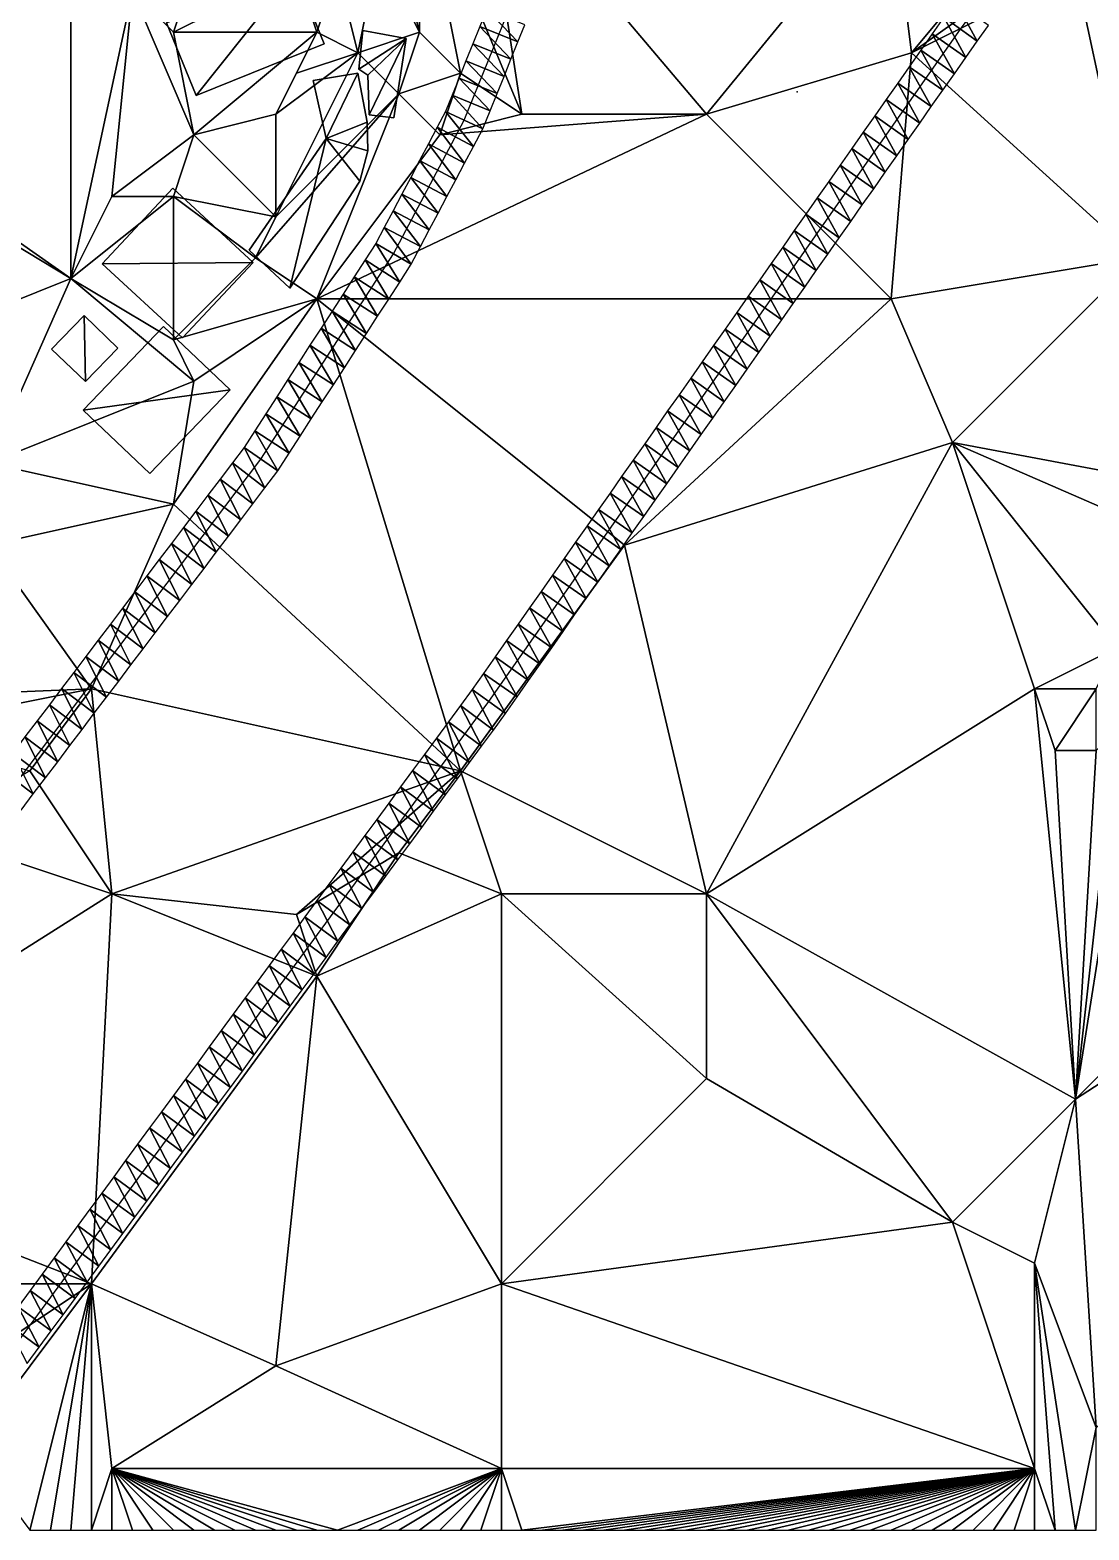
# Model space of a CAD drawing. Header units: metres. Extents: x -1103 to 901, y -902 to 905.
# Drawn here: x -916 to -812.7, y -900 to -753.8 of the extents above; entities that cross this region are included whole.
import ezdxf

# ---------------------------------------------------------------- set-up
doc = ezdxf.new("R2010")
doc.units = ezdxf.units.M
for name, color, linetype in [('OSM_BUILDING_FOOTPRINTS', 7, 'CONTINUOUS'), ('OSM_BUILDING_ROOFS', 1, 'CONTINUOUS'), ('OSM_BUILDING_WALLS', 8, 'CONTINUOUS'), ('OSM_ROAD_AXES', 2, 'CONTINUOUS'), ('OSM_ROAD_SURFACE', 9, 'CONTINUOUS'), ('OSM_TERRAIN', 3, 'CONTINUOUS'), ('OSM_TREES', 3, 'CONTINUOUS')]:
    doc.layers.add(name, color=color, linetype=linetype)

msp = doc.modelspace()

# ---------------------------------------------------------------- linework, layer by layer
at = {"layer": 'OSM_BUILDING_FOOTPRINTS'}
for points in [[(-902.66, -753.1, 3.16), (-890.17, -748.07, 3.16), (-887.28, -755.12, 3.16), (-899.77, -760.16, 3.16), (-902.66, -753.1, 3.16)], [(-883.51, -753.84, 4.72), (-879.29, -754.61, 4.72), (-880.5, -762.34, 4.72), (-882.9, -762.06, 4.72), (-883.02, -758.19, 4.72), (-883.92, -757.6, 4.72), (-883.51, -753.84, 4.72)], [(-887.09, -764.37, 4.3), (-894.6, -775.23, 4.3), (-890.63, -778.95, 4.3), (-883.82, -768.53, 4.3), (-883.05, -765.55, 4.3), (-883.11, -762.76, 4.3), (-884, -757.99, 4.3), (-888.36, -758.71, 4.3), (-887.09, -764.37, 4.3)], [(-902.06, -769.21, 4.16), (-894.23, -776.44, 4.16), (-901.13, -783.8, 4.16), (-908.95, -776.57, 4.16), (-902.06, -769.21, 4.16)], [(-913.88, -784.88, 4.42), (-910.7, -781.62, 4.42), (-907.41, -784.79, 4.42), (-910.57, -788.05, 4.42), (-913.88, -784.88, 4.42)], [(-902.97, -782.7, 4.3), (-896.47, -788.85, 4.3), (-904.3, -797, 4.3), (-910.79, -790.84, 4.3), (-902.97, -782.7, 4.3)]]:
    msp.add_polyline3d(points, close=True, dxfattribs=at)
at = {"layer": 'OSM_BUILDING_ROOFS'}
for points in [[(-1076.2, -780.4, 11.29), (-901.16, -715.47, 11.29), (-908.64, -700.12, 11.29)], [(-1076.2, -780.4, 11.29), (-908.64, -700.12, 11.29), (-909.61, -700.58, 11.29)], [(-909.61, -700.58, 11.29), (-910.35, -699.07, 11.29), (-1059.37, -770.65, 11.29)], [(-909.61, -700.58, 11.29), (-1058.71, -772, 11.29), (-1076.2, -780.4, 11.29)], [(-909.61, -700.58, 11.29), (-1059.37, -770.65, 11.29), (-1058.71, -772, 11.29)], [(-1076.2, -780.4, 11.29), (-1073.86, -798.41, 11.29), (-901.16, -715.47, 11.29)], [(-890.17, -748.07, 8.36), (-902.66, -753.1, 8.36), (-899.77, -760.16, 8.36)], [(-890.17, -748.07, 8.36), (-899.77, -760.16, 8.36), (-887.28, -755.12, 8.36)], [(-879.29, -754.61, 14.72), (-883.51, -753.84, 14.72), (-883.92, -757.6, 14.72)], [(-879.29, -754.61, 14.72), (-883.92, -757.6, 14.72), (-883.02, -758.19, 14.72)], [(-879.29, -754.61, 14.72), (-883.02, -758.19, 14.72), (-882.9, -762.06, 14.72)], [(-879.29, -754.61, 14.72), (-882.9, -762.06, 14.72), (-880.5, -762.34, 14.72)], [(-884, -757.99, 14.3), (-888.36, -758.71, 14.3), (-887.09, -764.37, 14.3)], [(-887.09, -764.37, 14.3), (-883.11, -762.76, 14.3), (-884, -757.99, 14.3)], [(-887.09, -764.37, 14.3), (-883.05, -765.55, 14.3), (-883.11, -762.76, 14.3)], [(-887.09, -764.37, 14.3), (-894.6, -775.23, 14.3), (-890.63, -778.95, 14.3)], [(-887.09, -764.37, 14.3), (-890.63, -778.95, 14.3), (-883.82, -768.53, 14.3)], [(-887.09, -764.37, 14.3), (-883.82, -768.53, 14.3), (-883.05, -765.55, 14.3)], [(-894.23, -776.44, 14.16), (-902.06, -769.21, 14.16), (-908.95, -776.57, 14.16)], [(-894.23, -776.44, 14.16), (-908.95, -776.57, 14.16), (-901.13, -783.8, 14.16)], [(-910.7, -781.62, 14.41), (-913.88, -784.88, 14.41), (-910.57, -788.05, 14.41)], [(-910.7, -781.62, 14.41), (-910.57, -788.05, 14.41), (-907.41, -784.79, 14.41)], [(-896.47, -788.85, 14.3), (-902.97, -782.7, 14.3), (-910.79, -790.84, 14.3)], [(-896.47, -788.85, 14.3), (-910.79, -790.84, 14.3), (-904.3, -797, 14.3)]]:
    msp.add_3dface(points, dxfattribs=at)
at = {"layer": 'OSM_BUILDING_WALLS'}
for points in [[(-910.35, -699.07, 6.09), (-1059.37, -770.65, 6.09), (-1059.37, -770.65, 11.29)], [(-910.35, -699.07, 6.09), (-1059.37, -770.65, 11.29), (-910.35, -699.07, 11.29)], [(-1073.86, -798.41, 6.09), (-901.16, -715.47, 6.09), (-901.16, -715.47, 11.29)], [(-1073.86, -798.41, 6.09), (-901.16, -715.47, 11.29), (-1073.86, -798.41, 11.29)], [(-887.28, -755.12, 3.16), (-890.17, -748.07, 3.16), (-890.17, -748.07, 8.36)], [(-887.28, -755.12, 3.16), (-890.17, -748.07, 8.36), (-887.28, -755.12, 8.36)], [(-902.66, -753.1, 3.16), (-899.77, -760.16, 3.16), (-899.77, -760.16, 8.36)], [(-902.66, -753.1, 3.16), (-899.77, -760.16, 8.36), (-902.66, -753.1, 8.36)], [(-883.51, -753.84, 4.72), (-883.92, -757.6, 4.72), (-883.92, -757.6, 14.72)], [(-883.51, -753.84, 4.72), (-883.92, -757.6, 14.72), (-883.51, -753.84, 14.72)], [(-879.29, -754.61, 4.72), (-883.51, -753.84, 4.72), (-883.51, -753.84, 14.72)], [(-879.29, -754.61, 4.72), (-883.51, -753.84, 14.72), (-879.29, -754.61, 14.72)], [(-899.77, -760.16, 3.16), (-887.28, -755.12, 3.16), (-887.28, -755.12, 8.36)], [(-899.77, -760.16, 3.16), (-887.28, -755.12, 8.36), (-899.77, -760.16, 8.36)], [(-880.5, -762.34, 4.72), (-879.29, -754.61, 4.72), (-879.29, -754.61, 14.72)], [(-880.5, -762.34, 4.72), (-879.29, -754.61, 14.72), (-880.5, -762.34, 14.72)], [(-884, -757.99, 4.3), (-888.36, -758.71, 4.3), (-888.36, -758.71, 14.3)], [(-884, -757.99, 4.3), (-888.36, -758.71, 14.3), (-884, -757.99, 14.3)], [(-888.36, -758.71, 4.3), (-887.09, -764.37, 4.3), (-887.09, -764.37, 14.3)], [(-888.36, -758.71, 4.3), (-887.09, -764.37, 14.3), (-888.36, -758.71, 14.3)], [(-883.11, -762.76, 4.3), (-884, -757.99, 4.3), (-884, -757.99, 14.3)], [(-883.11, -762.76, 4.3), (-884, -757.99, 14.3), (-883.11, -762.76, 14.3)], [(-883.92, -757.6, 4.72), (-883.02, -758.19, 4.72), (-883.02, -758.19, 14.72)], [(-883.92, -757.6, 4.72), (-883.02, -758.19, 14.72), (-883.92, -757.6, 14.72)], [(-883.02, -758.19, 4.72), (-882.9, -762.06, 4.72), (-882.9, -762.06, 14.72)], [(-883.02, -758.19, 4.72), (-882.9, -762.06, 14.72), (-883.02, -758.19, 14.72)], [(-883.05, -765.55, 4.3), (-883.11, -762.76, 4.3), (-883.11, -762.76, 14.3)], [(-883.05, -765.55, 4.3), (-883.11, -762.76, 14.3), (-883.05, -765.55, 14.3)], [(-882.9, -762.06, 4.72), (-880.5, -762.34, 4.72), (-880.5, -762.34, 14.72)], [(-882.9, -762.06, 4.72), (-880.5, -762.34, 14.72), (-882.9, -762.06, 14.72)], [(-887.09, -764.37, 4.3), (-894.6, -775.23, 4.3), (-894.6, -775.23, 14.3)], [(-887.09, -764.37, 4.3), (-894.6, -775.23, 14.3), (-887.09, -764.37, 14.3)], [(-883.82, -768.53, 4.3), (-883.05, -765.55, 4.3), (-883.05, -765.55, 14.3)], [(-883.82, -768.53, 4.3), (-883.05, -765.55, 14.3), (-883.82, -768.53, 14.3)], [(-890.63, -778.95, 4.3), (-883.82, -768.53, 4.3), (-883.82, -768.53, 14.3)], [(-890.63, -778.95, 4.3), (-883.82, -768.53, 14.3), (-890.63, -778.95, 14.3)], [(-902.06, -769.21, 4.16), (-908.95, -776.57, 4.16), (-908.95, -776.57, 14.16)], [(-902.06, -769.21, 4.16), (-908.95, -776.57, 14.16), (-902.06, -769.21, 14.16)], [(-894.23, -776.44, 4.16), (-902.06, -769.21, 4.16), (-902.06, -769.21, 14.16)], [(-894.23, -776.44, 4.16), (-902.06, -769.21, 14.16), (-894.23, -776.44, 14.16)], [(-894.6, -775.23, 4.3), (-890.63, -778.95, 4.3), (-890.63, -778.95, 14.3)], [(-894.6, -775.23, 4.3), (-890.63, -778.95, 14.3), (-894.6, -775.23, 14.3)], [(-908.95, -776.57, 4.16), (-901.13, -783.8, 4.16), (-901.13, -783.8, 14.16)], [(-908.95, -776.57, 4.16), (-901.13, -783.8, 14.16), (-908.95, -776.57, 14.16)], [(-901.13, -783.8, 4.16), (-894.23, -776.44, 4.16), (-894.23, -776.44, 14.16)], [(-901.13, -783.8, 4.16), (-894.23, -776.44, 14.16), (-901.13, -783.8, 14.16)], [(-910.7, -781.62, 4.42), (-913.88, -784.88, 4.42), (-913.88, -784.88, 14.41)], [(-910.7, -781.62, 4.42), (-913.88, -784.88, 14.41), (-910.7, -781.62, 14.41)], [(-907.41, -784.79, 4.42), (-910.7, -781.62, 4.42), (-910.7, -781.62, 14.41)], [(-907.41, -784.79, 4.42), (-910.7, -781.62, 14.41), (-907.41, -784.79, 14.41)], [(-902.97, -782.7, 4.3), (-910.79, -790.84, 4.3), (-910.79, -790.84, 14.3)], [(-902.97, -782.7, 4.3), (-910.79, -790.84, 14.3), (-902.97, -782.7, 14.3)], [(-896.47, -788.85, 4.3), (-902.97, -782.7, 4.3), (-902.97, -782.7, 14.3)], [(-896.47, -788.85, 4.3), (-902.97, -782.7, 14.3), (-896.47, -788.85, 14.3)], [(-913.88, -784.88, 4.42), (-910.57, -788.05, 4.42), (-910.57, -788.05, 14.41)], [(-913.88, -784.88, 4.42), (-910.57, -788.05, 14.41), (-913.88, -784.88, 14.41)], [(-910.57, -788.05, 4.42), (-907.41, -784.79, 4.42), (-907.41, -784.79, 14.41)], [(-910.57, -788.05, 4.42), (-907.41, -784.79, 14.41), (-910.57, -788.05, 14.41)], [(-904.3, -797, 4.3), (-896.47, -788.85, 4.3), (-896.47, -788.85, 14.3)], [(-904.3, -797, 4.3), (-896.47, -788.85, 14.3), (-904.3, -797, 14.3)], [(-910.79, -790.84, 4.3), (-904.3, -797, 4.3), (-904.3, -797, 14.3)], [(-910.79, -790.84, 4.3), (-904.3, -797, 14.3), (-910.79, -790.84, 14.3)]]:
    msp.add_3dface(points, dxfattribs=at)
at = {"layer": 'OSM_ROAD_AXES'}
for points in [[(-948.43, -865.94, 8.47), (-922.02, -833.33, 8.83), (-893.47, -795.62, 6.97), (-880.53, -775.6, 7.11), (-873.64, -762.57, 7.6), (-868.9, -750.86, 7.93), (-868.49, -741, 7.93), (-870.86, -731.65, 7.96), (-876.64, -717.95, 7.89), (-882.28, -704.92, 8.31), (-889.36, -689.13, 10.2), (-889.77, -675.97, 11.91), (-888.35, -662.68, 13.15), (-877.33, -641.66, 13.81), (-873.01, -622.86, 13.84), (-834.58, -546.63, 13.14), (-802.32, -471.63, 12.72), (-790.22, -446.34, 12.43), (-777.87, -420.47, 10.62), (-763.62, -389.12, 12.79)], [(-930.7, -900, 8.24), (-871.23, -819.25, 6.84), (-825.22, -753.71, 6.62), (-819.59, -746.05, 6.45), (-813.43, -737.67, 5.88), (-802.46, -724.7, 4.83), (-791.78, -715.45, 3.84), (-780.66, -707.91, 3.88), (-759.31, -694.82, 4.02), (-747.91, -688.94, 4.32), (-736.83, -684.55, 4.76), (-723.84, -680.9, 4.92), (-692.61, -668.44, 5.49), (-676.9, -659.93, 5.07), (-664.88, -654.91, 4.74), (-652.29, -649.47, 4.42), (-643.25, -644.75, 4.38), (-637.47, -641.37, 4.64), (-632.72, -637.47, 4.95), (-633.02, -635.02, 5.24), (-632.43, -625.89, 5.57), (-645.13, -564.36, 5.85)]]:
    msp.add_polyline3d(points, dxfattribs=at)
at = {"layer": 'OSM_ROAD_SURFACE'}
for points in [[(-823.59, -754.88, 6.58), (-825.7, -750.99, 6.75), (-826.84, -752.54, 6.8)], [(-823.59, -754.88, 6.58), (-822.48, -753.36, 6.51), (-825.7, -750.99, 6.75)], [(-868.4, -754.95, 7.98), (-871.43, -751.78, 7.6), (-872.11, -753.45, 7.52)], [(-868.4, -754.95, 7.98), (-867.72, -753.28, 7.97), (-871.43, -751.78, 7.6)], [(-824.7, -756.46, 6.64), (-826.84, -752.54, 6.8), (-827.97, -754.16, 6.86)], [(-824.7, -756.46, 6.64), (-823.59, -754.88, 6.58), (-826.84, -752.54, 6.8)], [(-869.08, -756.63, 7.93), (-872.11, -753.45, 7.52), (-872.78, -755.13, 7.63)], [(-869.08, -756.63, 7.93), (-868.4, -754.95, 7.98), (-872.11, -753.45, 7.52)], [(-825.82, -758.06, 6.7), (-827.97, -754.16, 6.86), (-829.1, -755.76, 6.89)], [(-825.82, -758.06, 6.7), (-824.7, -756.46, 6.64), (-827.97, -754.16, 6.86)], [(-869.75, -758.3, 7.78), (-872.78, -755.13, 7.63), (-873.46, -756.8, 7.74)], [(-869.75, -758.3, 7.78), (-869.08, -756.63, 7.93), (-872.78, -755.13, 7.63)], [(-826.95, -759.65, 6.76), (-829.1, -755.76, 6.89), (-830.22, -757.36, 6.95)], [(-826.95, -759.65, 6.76), (-825.82, -758.06, 6.7), (-829.1, -755.76, 6.89)], [(-870.43, -759.97, 7.89), (-873.46, -756.8, 7.74), (-874.14, -758.47, 7.8)], [(-870.43, -759.97, 7.89), (-869.75, -758.3, 7.78), (-873.46, -756.8, 7.74)], [(-828.07, -761.25, 6.81), (-830.22, -757.36, 6.95), (-831.34, -758.96, 6.99)], [(-828.07, -761.25, 6.81), (-826.95, -759.65, 6.76), (-830.22, -757.36, 6.95)], [(-871.11, -761.65, 7.82), (-874.14, -758.47, 7.8), (-874.82, -760.14, 7.68)], [(-871.11, -761.65, 7.82), (-870.43, -759.97, 7.89), (-874.14, -758.47, 7.8)], [(-871.83, -763.41, 7.6), (-874.82, -760.14, 7.68), (-875.45, -761.72, 7.57)], [(-871.83, -763.41, 7.6), (-871.11, -761.65, 7.82), (-874.82, -760.14, 7.68)], [(-829.19, -762.85, 6.87), (-831.34, -758.96, 6.99), (-832.46, -760.55, 7.04)], [(-829.19, -762.85, 6.87), (-828.07, -761.25, 6.81), (-831.34, -758.96, 6.99)], [(-872.73, -765.13, 7.49), (-875.45, -761.72, 7.57), (-876.27, -763.26, 7.42)], [(-872.73, -765.13, 7.49), (-871.83, -763.41, 7.6), (-875.45, -761.72, 7.57)], [(-830.31, -764.45, 6.92), (-832.46, -760.55, 7.04), (-833.59, -762.15, 7.09)], [(-830.31, -764.45, 6.92), (-829.19, -762.85, 6.87), (-832.46, -760.55, 7.04)], [(-831.43, -766.05, 6.96), (-833.59, -762.15, 7.09), (-834.71, -763.75, 7.13)], [(-831.43, -766.05, 6.96), (-830.31, -764.45, 6.92), (-833.59, -762.15, 7.09)], [(-873.59, -766.76, 7.44), (-876.27, -763.26, 7.42), (-877.13, -764.89, 7.38)], [(-873.59, -766.76, 7.44), (-872.73, -765.13, 7.49), (-876.27, -763.26, 7.42)], [(-832.56, -767.65, 7.01), (-834.71, -763.75, 7.13), (-835.83, -765.35, 7.18)], [(-832.56, -767.65, 7.01), (-831.43, -766.05, 6.96), (-834.71, -763.75, 7.13)], [(-874.45, -768.39, 7.39), (-877.13, -764.89, 7.38), (-877.99, -766.52, 7.37)], [(-874.45, -768.39, 7.39), (-873.59, -766.76, 7.44), (-877.13, -764.89, 7.38)], [(-833.68, -769.25, 7.06), (-835.83, -765.35, 7.18), (-836.95, -766.95, 7.22)], [(-833.68, -769.25, 7.06), (-832.56, -767.65, 7.01), (-835.83, -765.35, 7.18)], [(-875.32, -770.02, 7.35), (-877.99, -766.52, 7.37), (-878.85, -768.15, 7.34)], [(-875.32, -770.02, 7.35), (-874.45, -768.39, 7.39), (-877.99, -766.52, 7.37)], [(-834.8, -770.84, 7.1), (-836.95, -766.95, 7.22), (-838.08, -768.54, 7.27)], [(-834.8, -770.84, 7.1), (-833.68, -769.25, 7.06), (-836.95, -766.95, 7.22)], [(-876.18, -771.65, 7.3), (-878.85, -768.15, 7.34), (-879.71, -769.78, 7.29)], [(-876.18, -771.65, 7.3), (-875.32, -770.02, 7.35), (-878.85, -768.15, 7.34)], [(-835.92, -772.44, 7.15), (-838.08, -768.54, 7.27), (-839.2, -770.14, 7.32)], [(-835.92, -772.44, 7.15), (-834.8, -770.84, 7.1), (-838.08, -768.54, 7.27)], [(-877.04, -773.27, 7.26), (-879.71, -769.78, 7.29), (-880.57, -771.4, 7.25)], [(-877.04, -773.27, 7.26), (-876.18, -771.65, 7.3), (-879.71, -769.78, 7.29)], [(-837.05, -774.04, 7.2), (-839.2, -770.14, 7.32), (-840.32, -771.74, 7.36)], [(-837.05, -774.04, 7.2), (-835.92, -772.44, 7.15), (-839.2, -770.14, 7.32)], [(-877.9, -774.9, 7.21), (-880.57, -771.4, 7.25), (-881.43, -773.03, 7.2)], [(-877.9, -774.9, 7.21), (-877.04, -773.27, 7.26), (-880.57, -771.4, 7.25)], [(-838.17, -775.64, 7.16), (-840.32, -771.74, 7.36), (-841.44, -773.34, 7.28)], [(-838.17, -775.64, 7.16), (-837.05, -774.04, 7.2), (-840.32, -771.74, 7.36)], [(-878.8, -776.61, 7.13), (-881.43, -773.03, 7.2), (-882.25, -774.58, 7.16)], [(-878.8, -776.61, 7.13), (-877.9, -774.9, 7.21), (-881.43, -773.03, 7.2)], [(-839.29, -777.24, 7.07), (-841.44, -773.34, 7.28), (-842.56, -774.94, 7.2)], [(-839.29, -777.24, 7.07), (-838.17, -775.64, 7.16), (-841.44, -773.34, 7.28)], [(-879.92, -778.35, 7.04), (-882.25, -774.58, 7.16), (-883.28, -776.18, 7.11)], [(-879.92, -778.35, 7.04), (-878.8, -776.61, 7.13), (-882.25, -774.58, 7.16)], [(-840.41, -778.84, 6.99), (-842.56, -774.94, 7.2), (-843.69, -776.54, 7.11)], [(-840.41, -778.84, 6.99), (-839.29, -777.24, 7.07), (-842.56, -774.94, 7.2)], [(-881, -780.02, 6.96), (-883.28, -776.18, 7.11), (-884.36, -777.85, 7.06)], [(-881, -780.02, 6.96), (-879.92, -778.35, 7.04), (-883.28, -776.18, 7.11)], [(-882.08, -781.69, 6.96), (-884.36, -777.85, 7.06), (-885.44, -779.52, 6.99)], [(-882.08, -781.69, 6.96), (-881, -780.02, 6.96), (-884.36, -777.85, 7.06)], [(-841.53, -780.43, 6.93), (-843.69, -776.54, 7.11), (-844.81, -778.14, 7.03)], [(-841.53, -780.43, 6.93), (-840.41, -778.84, 6.99), (-843.69, -776.54, 7.11)], [(-842.66, -782.03, 6.93), (-844.81, -778.14, 7.03), (-845.93, -779.73, 6.95)], [(-842.66, -782.03, 6.93), (-841.53, -780.43, 6.93), (-844.81, -778.14, 7.03)], [(-883.16, -783.36, 6.96), (-885.44, -779.52, 6.99), (-886.52, -781.19, 6.96)], [(-883.16, -783.36, 6.96), (-882.08, -781.69, 6.96), (-885.44, -779.52, 6.99)], [(-843.78, -783.63, 6.93), (-845.93, -779.73, 6.95), (-847.05, -781.33, 6.93)], [(-843.78, -783.63, 6.93), (-842.66, -782.03, 6.93), (-845.93, -779.73, 6.95)], [(-884.24, -785.03, 6.95), (-886.52, -781.19, 6.96), (-887.6, -782.86, 6.96)], [(-884.24, -785.03, 6.95), (-883.16, -783.36, 6.96), (-886.52, -781.19, 6.96)], [(-844.9, -785.23, 6.93), (-847.05, -781.33, 6.93), (-848.18, -782.93, 6.93)], [(-844.9, -785.23, 6.93), (-843.78, -783.63, 6.93), (-847.05, -781.33, 6.93)], [(-885.32, -786.7, 6.95), (-887.6, -782.86, 6.96), (-888.68, -784.52, 6.97)], [(-885.32, -786.7, 6.95), (-884.24, -785.03, 6.95), (-887.6, -782.86, 6.96)], [(-846.02, -786.83, 6.93), (-848.18, -782.93, 6.93), (-849.3, -784.53, 6.93)], [(-846.02, -786.83, 6.93), (-844.9, -785.23, 6.93), (-848.18, -782.93, 6.93)], [(-886.4, -788.37, 6.95), (-888.68, -784.52, 6.97), (-889.76, -786.19, 6.98)], [(-886.4, -788.37, 6.95), (-885.32, -786.7, 6.95), (-888.68, -784.52, 6.97)], [(-847.15, -788.43, 6.93), (-849.3, -784.53, 6.93), (-850.42, -786.13, 6.93)], [(-847.15, -788.43, 6.93), (-846.02, -786.83, 6.93), (-849.3, -784.53, 6.93)], [(-887.48, -790.03, 6.96), (-889.76, -786.19, 6.98), (-890.84, -787.86, 6.99)], [(-887.48, -790.03, 6.96), (-886.4, -788.37, 6.95), (-889.76, -786.19, 6.98)], [(-848.27, -790.02, 6.93), (-850.42, -786.13, 6.93), (-851.54, -787.73, 6.93)], [(-848.27, -790.02, 6.93), (-847.15, -788.43, 6.93), (-850.42, -786.13, 6.93)], [(-888.55, -791.7, 6.98), (-890.84, -787.86, 6.99), (-891.91, -789.53, 7)], [(-888.55, -791.7, 6.98), (-887.48, -790.03, 6.96), (-890.84, -787.86, 6.99)], [(-849.39, -791.62, 6.93), (-851.54, -787.73, 6.93), (-852.66, -789.33, 6.93)], [(-849.39, -791.62, 6.93), (-848.27, -790.02, 6.93), (-851.54, -787.73, 6.93)], [(-889.63, -793.37, 6.99), (-891.91, -789.53, 7), (-892.99, -791.2, 7.02)], [(-889.63, -793.37, 6.99), (-888.55, -791.7, 6.98), (-891.91, -789.53, 7)], [(-850.51, -793.22, 6.93), (-852.66, -789.33, 6.93), (-853.79, -790.92, 6.93)], [(-850.51, -793.22, 6.93), (-849.39, -791.62, 6.93), (-852.66, -789.33, 6.93)], [(-851.64, -794.82, 6.93), (-853.79, -790.92, 6.93), (-854.91, -792.52, 6.93)], [(-851.64, -794.82, 6.93), (-850.51, -793.22, 6.93), (-853.79, -790.92, 6.93)], [(-890.71, -795.04, 7), (-892.99, -791.2, 7.02), (-894.07, -792.87, 7.03)], [(-890.71, -795.04, 7), (-889.63, -793.37, 6.99), (-892.99, -791.2, 7.02)], [(-891.83, -796.77, 7.01), (-894.07, -792.87, 7.03), (-895.11, -794.48, 7.04)], [(-891.83, -796.77, 7.01), (-890.71, -795.04, 7), (-894.07, -792.87, 7.03)], [(-852.76, -796.42, 6.92), (-854.91, -792.52, 6.93), (-856.03, -794.12, 6.93)], [(-852.76, -796.42, 6.92), (-851.64, -794.82, 6.93), (-854.91, -792.52, 6.93)], [(-893.07, -798.4, 7.02), (-895.11, -794.48, 7.04), (-896.25, -795.99, 7.05)], [(-893.07, -798.4, 7.02), (-891.83, -796.77, 7.01), (-895.11, -794.48, 7.04)], [(-853.88, -798.02, 6.92), (-856.03, -794.12, 6.93), (-857.15, -795.72, 6.93)], [(-853.88, -798.02, 6.92), (-852.76, -796.42, 6.92), (-856.03, -794.12, 6.93)], [(-894.25, -799.97, 7.04), (-896.25, -795.99, 7.05), (-897.44, -797.56, 7.06)], [(-894.25, -799.97, 7.04), (-893.07, -798.4, 7.02), (-896.25, -795.99, 7.05)], [(-855, -799.62, 6.92), (-857.15, -795.72, 6.93), (-858.28, -797.32, 6.93)], [(-855, -799.62, 6.92), (-853.88, -798.02, 6.92), (-857.15, -795.72, 6.93)], [(-895.44, -801.54, 7.05), (-897.44, -797.56, 7.06), (-898.63, -799.13, 7.08)], [(-895.44, -801.54, 7.05), (-894.25, -799.97, 7.04), (-897.44, -797.56, 7.06)], [(-856.12, -801.21, 6.92), (-858.28, -797.32, 6.93), (-859.4, -798.92, 6.93)], [(-856.12, -801.21, 6.92), (-855, -799.62, 6.92), (-858.28, -797.32, 6.93)], [(-896.63, -803.12, 7.06), (-898.63, -799.13, 7.08), (-899.82, -800.7, 7.09)], [(-896.63, -803.12, 7.06), (-895.44, -801.54, 7.05), (-898.63, -799.13, 7.08)], [(-857.25, -802.81, 6.92), (-859.4, -798.92, 6.93), (-860.52, -800.51, 6.93)], [(-857.25, -802.81, 6.92), (-856.12, -801.21, 6.92), (-859.4, -798.92, 6.93)], [(-897.82, -804.69, 7.1), (-899.82, -800.7, 7.09), (-901.01, -802.27, 7.15)], [(-897.82, -804.69, 7.1), (-896.63, -803.12, 7.06), (-899.82, -800.7, 7.09)], [(-858.37, -804.41, 6.92), (-860.52, -800.51, 6.93), (-861.64, -802.11, 6.92)], [(-858.37, -804.41, 6.92), (-857.25, -802.81, 6.92), (-860.52, -800.51, 6.93)], [(-899.01, -806.26, 7.21), (-901.01, -802.27, 7.15), (-902.2, -803.84, 7.26)], [(-899.01, -806.26, 7.21), (-897.82, -804.69, 7.1), (-901.01, -802.27, 7.15)], [(-859.49, -806.01, 6.92), (-861.64, -802.11, 6.92), (-862.77, -803.71, 6.92)], [(-859.49, -806.01, 6.92), (-858.37, -804.41, 6.92), (-861.64, -802.11, 6.92)], [(-900.2, -807.83, 7.32), (-902.2, -803.84, 7.26), (-903.39, -805.41, 7.37)], [(-900.2, -807.83, 7.32), (-899.01, -806.26, 7.21), (-902.2, -803.84, 7.26)], [(-860.61, -807.61, 6.91), (-862.77, -803.71, 6.92), (-863.89, -805.31, 6.92)], [(-860.61, -807.61, 6.91), (-859.49, -806.01, 6.92), (-862.77, -803.71, 6.92)], [(-901.39, -809.4, 7.43), (-903.39, -805.41, 7.37), (-904.58, -806.98, 7.48)], [(-901.39, -809.4, 7.43), (-900.2, -807.83, 7.32), (-903.39, -805.41, 7.37)], [(-861.74, -809.21, 6.91), (-863.89, -805.31, 6.92), (-865.01, -806.91, 6.92)], [(-861.74, -809.21, 6.91), (-860.61, -807.61, 6.91), (-863.89, -805.31, 6.92)], [(-902.58, -810.97, 7.54), (-904.58, -806.98, 7.48), (-905.77, -808.55, 7.58)], [(-902.58, -810.97, 7.54), (-901.39, -809.4, 7.43), (-904.58, -806.98, 7.48)], [(-862.86, -810.8, 6.9), (-865.01, -806.91, 6.92), (-866.13, -808.51, 6.91)], [(-862.86, -810.8, 6.9), (-861.74, -809.21, 6.91), (-865.01, -806.91, 6.92)], [(-903.77, -812.54, 7.65), (-905.77, -808.55, 7.58), (-906.96, -810.13, 7.68)], [(-903.77, -812.54, 7.65), (-902.58, -810.97, 7.54), (-905.77, -808.55, 7.58)], [(-863.98, -812.4, 6.9), (-866.13, -808.51, 6.91), (-867.25, -810.11, 6.91)], [(-863.98, -812.4, 6.9), (-862.86, -810.8, 6.9), (-866.13, -808.51, 6.91)], [(-904.96, -814.11, 7.76), (-906.96, -810.13, 7.68), (-908.15, -811.7, 7.78)], [(-904.96, -814.11, 7.76), (-903.77, -812.54, 7.65), (-906.96, -810.13, 7.68)], [(-865.1, -814, 6.89), (-867.25, -810.11, 6.91), (-868.38, -811.7, 6.9)], [(-865.1, -814, 6.89), (-863.98, -812.4, 6.9), (-867.25, -810.11, 6.91)], [(-906.15, -815.68, 7.87), (-908.15, -811.7, 7.78), (-909.34, -813.27, 7.87)], [(-906.15, -815.68, 7.87), (-904.96, -814.11, 7.76), (-908.15, -811.7, 7.78)], [(-866.23, -815.6, 6.88), (-868.38, -811.7, 6.9), (-869.5, -813.3, 6.9)], [(-866.23, -815.6, 6.88), (-865.1, -814, 6.89), (-868.38, -811.7, 6.9)], [(-907.34, -817.25, 7.98), (-909.34, -813.27, 7.87), (-910.53, -814.84, 7.97)], [(-907.34, -817.25, 7.98), (-906.15, -815.68, 7.87), (-909.34, -813.27, 7.87)], [(-867.35, -817.2, 6.88), (-869.5, -813.3, 6.9), (-870.62, -814.9, 6.9)], [(-867.35, -817.2, 6.88), (-866.23, -815.6, 6.88), (-869.5, -813.3, 6.9)], [(-908.53, -818.82, 8.09), (-910.53, -814.84, 7.97), (-911.72, -816.41, 8.05)], [(-908.53, -818.82, 8.09), (-907.34, -817.25, 7.98), (-910.53, -814.84, 7.97)], [(-868.47, -818.8, 6.87), (-870.62, -814.9, 6.9), (-871.74, -816.5, 6.89)], [(-868.47, -818.8, 6.87), (-867.35, -817.2, 6.88), (-870.62, -814.9, 6.9)], [(-909.72, -820.39, 8.22), (-911.72, -816.41, 8.05), (-912.91, -817.98, 8.11)], [(-909.72, -820.39, 8.22), (-908.53, -818.82, 8.09), (-911.72, -816.41, 8.05)], [(-869.61, -820.41, 6.87), (-871.74, -816.5, 6.89), (-872.85, -818.08, 6.89)], [(-869.61, -820.41, 6.87), (-868.47, -818.8, 6.87), (-871.74, -816.5, 6.89)], [(-910.91, -821.97, 8.31), (-912.91, -817.98, 8.11), (-914.1, -819.55, 8.21)], [(-910.91, -821.97, 8.31), (-909.72, -820.39, 8.22), (-912.91, -817.98, 8.11)], [(-870.78, -822.02, 6.87), (-872.85, -818.08, 6.89), (-874.01, -819.64, 6.89)], [(-870.78, -822.02, 6.87), (-869.61, -820.41, 6.87), (-872.85, -818.08, 6.89)], [(-912.1, -823.54, 8.39), (-914.1, -819.55, 8.21), (-915.29, -821.12, 8.3)], [(-912.1, -823.54, 8.39), (-910.91, -821.97, 8.31), (-914.1, -819.55, 8.21)], [(-871.95, -823.6, 6.86), (-874.01, -819.64, 6.89), (-875.17, -821.23, 6.88)], [(-871.95, -823.6, 6.86), (-870.78, -822.02, 6.87), (-874.01, -819.64, 6.89)], [(-913.29, -825.11, 8.48), (-915.29, -821.12, 8.3), (-916.48, -822.69, 8.39)], [(-913.29, -825.11, 8.48), (-912.1, -823.54, 8.39), (-915.29, -821.12, 8.3)], [(-873.12, -825.18, 6.86), (-875.17, -821.23, 6.88), (-876.34, -822.81, 6.89)], [(-873.12, -825.18, 6.86), (-871.95, -823.6, 6.86), (-875.17, -821.23, 6.88)], [(-914.48, -826.68, 8.57), (-916.48, -822.69, 8.39), (-917.67, -824.26, 8.47)], [(-914.48, -826.68, 8.57), (-913.29, -825.11, 8.48), (-916.48, -822.69, 8.39)], [(-874.28, -826.77, 6.88), (-876.34, -822.81, 6.89), (-877.5, -824.39, 6.96)], [(-874.28, -826.77, 6.88), (-873.12, -825.18, 6.86), (-876.34, -822.81, 6.89)], [(-915.67, -828.25, 8.64), (-917.67, -824.26, 8.47), (-918.86, -825.83, 8.53)], [(-915.67, -828.25, 8.64), (-914.48, -826.68, 8.57), (-917.67, -824.26, 8.47)], [(-875.45, -828.35, 6.94), (-877.5, -824.39, 6.96), (-878.67, -825.98, 7.08)], [(-875.45, -828.35, 6.94), (-874.28, -826.77, 6.88), (-877.5, -824.39, 6.96)], [(-916.86, -829.82, 8.71), (-915.67, -828.25, 8.64), (-918.86, -825.83, 8.53)], [(-876.62, -829.93, 7), (-878.67, -825.98, 7.08), (-879.84, -827.56, 7.21)], [(-876.62, -829.93, 7), (-875.45, -828.35, 6.94), (-878.67, -825.98, 7.08)], [(-877.78, -831.52, 7.06), (-879.84, -827.56, 7.21), (-881, -829.14, 7.3)], [(-877.78, -831.52, 7.06), (-876.62, -829.93, 7), (-879.84, -827.56, 7.21)], [(-878.95, -833.1, 7.12), (-881, -829.14, 7.3), (-882.17, -830.73, 7.38)], [(-878.95, -833.1, 7.12), (-877.78, -831.52, 7.06), (-881, -829.14, 7.3)], [(-880.12, -834.68, 7.2), (-882.17, -830.73, 7.38), (-883.34, -832.31, 7.45)], [(-880.12, -834.68, 7.2), (-878.95, -833.1, 7.12), (-882.17, -830.73, 7.38)], [(-881.28, -836.27, 7.32), (-883.34, -832.31, 7.45), (-884.5, -833.89, 7.52)], [(-881.28, -836.27, 7.32), (-880.12, -834.68, 7.2), (-883.34, -832.31, 7.45)], [(-882.45, -837.85, 7.43), (-884.5, -833.89, 7.52), (-885.67, -835.48, 7.59)], [(-882.45, -837.85, 7.43), (-881.28, -836.27, 7.32), (-884.5, -833.89, 7.52)], [(-883.61, -839.43, 7.55), (-885.67, -835.48, 7.59), (-886.83, -837.06, 7.66)], [(-883.61, -839.43, 7.55), (-882.45, -837.85, 7.43), (-885.67, -835.48, 7.59)], [(-884.78, -841.02, 7.66), (-886.83, -837.06, 7.66), (-888, -838.64, 7.73)], [(-884.78, -841.02, 7.66), (-883.61, -839.43, 7.55), (-886.83, -837.06, 7.66)], [(-885.95, -842.6, 7.76), (-888, -838.64, 7.73), (-889.17, -840.23, 7.83)], [(-885.95, -842.6, 7.76), (-884.78, -841.02, 7.66), (-888, -838.64, 7.73)], [(-887.11, -844.18, 7.87), (-889.17, -840.23, 7.83), (-890.33, -841.81, 7.95)], [(-887.11, -844.18, 7.87), (-885.95, -842.6, 7.76), (-889.17, -840.23, 7.83)], [(-888.28, -845.77, 7.98), (-890.33, -841.81, 7.95), (-891.5, -843.39, 8.1)], [(-888.28, -845.77, 7.98), (-887.11, -844.18, 7.87), (-890.33, -841.81, 7.95)], [(-889.44, -847.35, 8.04), (-891.5, -843.39, 8.1), (-892.66, -844.98, 8.21)], [(-889.44, -847.35, 8.04), (-888.28, -845.77, 7.98), (-891.5, -843.39, 8.1)], [(-890.61, -848.93, 8.1), (-892.66, -844.98, 8.21), (-893.83, -846.56, 8.27)], [(-890.61, -848.93, 8.1), (-889.44, -847.35, 8.04), (-892.66, -844.98, 8.21)], [(-891.78, -850.52, 8.16), (-893.83, -846.56, 8.27), (-895, -848.14, 8.32)], [(-891.78, -850.52, 8.16), (-890.61, -848.93, 8.1), (-893.83, -846.56, 8.27)], [(-892.94, -852.1, 8.22), (-895, -848.14, 8.32), (-896.16, -849.73, 8.38)], [(-892.94, -852.1, 8.22), (-891.78, -850.52, 8.16), (-895, -848.14, 8.32)], [(-894.11, -853.68, 8.28), (-896.16, -849.73, 8.38), (-897.33, -851.31, 8.44)], [(-894.11, -853.68, 8.28), (-892.94, -852.1, 8.22), (-896.16, -849.73, 8.38)], [(-895.27, -855.27, 8.34), (-897.33, -851.31, 8.44), (-898.5, -852.89, 8.5)], [(-895.27, -855.27, 8.34), (-894.11, -853.68, 8.28), (-897.33, -851.31, 8.44)], [(-896.44, -856.85, 8.4), (-898.5, -852.89, 8.5), (-899.66, -854.48, 8.56)], [(-896.44, -856.85, 8.4), (-895.27, -855.27, 8.34), (-898.5, -852.89, 8.5)], [(-897.61, -858.43, 8.46), (-899.66, -854.48, 8.56), (-900.83, -856.06, 8.62)], [(-897.61, -858.43, 8.46), (-896.44, -856.85, 8.4), (-899.66, -854.48, 8.56)], [(-898.77, -860.02, 8.52), (-900.83, -856.06, 8.62), (-901.99, -857.64, 8.68)], [(-898.77, -860.02, 8.52), (-897.61, -858.43, 8.46), (-900.83, -856.06, 8.62)], [(-899.94, -861.6, 8.57), (-901.99, -857.64, 8.68), (-903.16, -859.23, 8.73)], [(-899.94, -861.6, 8.57), (-898.77, -860.02, 8.52), (-901.99, -857.64, 8.68)], [(-901.11, -863.18, 8.63), (-903.16, -859.23, 8.73), (-904.33, -860.81, 8.79)], [(-901.11, -863.18, 8.63), (-899.94, -861.6, 8.57), (-903.16, -859.23, 8.73)], [(-902.27, -864.77, 8.69), (-904.33, -860.81, 8.79), (-905.49, -862.4, 8.85)], [(-902.27, -864.77, 8.69), (-901.11, -863.18, 8.63), (-904.33, -860.81, 8.79)], [(-903.44, -866.35, 8.75), (-905.49, -862.4, 8.85), (-906.66, -863.98, 8.91)], [(-903.44, -866.35, 8.75), (-902.27, -864.77, 8.69), (-905.49, -862.4, 8.85)], [(-904.6, -867.93, 8.81), (-906.66, -863.98, 8.91), (-907.83, -865.56, 8.97)], [(-904.6, -867.93, 8.81), (-903.44, -866.35, 8.75), (-906.66, -863.98, 8.91)], [(-905.77, -869.52, 8.87), (-907.83, -865.56, 8.97), (-908.99, -867.15, 9.03)], [(-905.77, -869.52, 8.87), (-904.6, -867.93, 8.81), (-907.83, -865.56, 8.97)], [(-906.94, -871.1, 8.93), (-908.99, -867.15, 9.03), (-910.16, -868.73, 9.06)], [(-906.94, -871.1, 8.93), (-905.77, -869.52, 8.87), (-908.99, -867.15, 9.03)], [(-908.1, -872.68, 8.98), (-910.16, -868.73, 9.06), (-911.32, -870.31, 9.06)], [(-908.1, -872.68, 8.98), (-906.94, -871.1, 8.93), (-910.16, -868.73, 9.06)], [(-909.27, -874.27, 9.04), (-911.32, -870.31, 9.06), (-912.49, -871.9, 9.06)], [(-909.27, -874.27, 9.04), (-908.1, -872.68, 8.98), (-911.32, -870.31, 9.06)], [(-910.43, -875.85, 9.08), (-912.49, -871.9, 9.06), (-913.65, -873.48, 9.07)], [(-910.43, -875.85, 9.08), (-909.27, -874.27, 9.04), (-912.49, -871.9, 9.06)], [(-911.6, -877.43, 9.07), (-913.65, -873.48, 9.07), (-914.82, -875.06, 9.19)], [(-911.6, -877.43, 9.07), (-910.43, -875.85, 9.08), (-913.65, -873.48, 9.07)], [(-912.77, -879.02, 9.05), (-914.82, -875.06, 9.19), (-915.99, -876.65, 9.31)], [(-912.77, -879.02, 9.05), (-911.6, -877.43, 9.07), (-914.82, -875.06, 9.19)], [(-913.93, -880.6, 9.03), (-915.99, -876.65, 9.31), (-917.15, -878.23, 9.25)], [(-913.93, -880.6, 9.03), (-912.77, -879.02, 9.05), (-915.99, -876.65, 9.31)], [(-915.1, -882.18, 9.01), (-917.15, -878.23, 9.25), (-918.32, -879.81, 9.19)], [(-915.1, -882.18, 9.01), (-913.93, -880.6, 9.03), (-917.15, -878.23, 9.25)], [(-916.26, -883.77, 8.99), (-915.1, -882.18, 9.01), (-918.32, -879.81, 9.19)]]:
    msp.add_3dface(points, dxfattribs=at)
at = {"layer": 'OSM_TERRAIN'}
for points in [[(-796, -758, 4.12), (-800, -722, 4.59), (-814, -748, 5.98)], [(-932, -764, 7.41), (-912, -744, 4.43), (-932, -736, 6.51)], [(-878, -738, 6.63), (-868, -762, 7.92), (-872, -736, 7.95)], [(-868, -762, 7.92), (-850, -762, 7.82), (-872, -736, 7.95)], [(-872, -736, 7.95), (-850, -762, 7.82), (-832, -740, 7.84)], [(-882, -746, 6.48), (-878, -754, 6.71), (-882, -738, 6.46)], [(-882, -738, 6.46), (-878, -754, 6.71), (-878, -738, 6.63)], [(-878, -754, 6.71), (-874, -758, 7.77), (-878, -738, 6.63)], [(-874, -758, 7.77), (-868, -762, 7.92), (-878, -738, 6.63)], [(-830, -756, 6.89), (-832, -740, 7.84), (-850, -762, 7.82)], [(-830, -756, 6.89), (-820, -744, 6.44), (-832, -740, 7.84)], [(-932, -764, 7.41), (-912, -778, 6.12), (-912, -744, 4.43)], [(-912, -778, 6.12), (-906, -750, 4.6), (-912, -744, 4.43)], [(-830, -756, 6.89), (-816, -746, 6.34), (-820, -744, 6.44)], [(-886, -748, 6.12), (-884, -756, 6.75), (-882, -746, 6.48)], [(-884, -756, 6.75), (-878, -754, 6.71), (-882, -746, 6.48)], [(-830, -756, 6.89), (-814, -748, 5.98), (-816, -746, 6.34)], [(-902, -754, 5.42), (-900, -748, 4.92), (-906, -750, 4.6)], [(-888, -754, 5.42), (-890, -748, 5.17), (-902, -754, 5.42)], [(-902, -754, 5.42), (-890, -748, 5.17), (-900, -748, 4.92)], [(-888, -754, 5.42), (-886, -748, 6.12), (-890, -748, 5.17)], [(-888, -754, 5.42), (-884, -756, 6.75), (-886, -748, 6.12)], [(-830, -756, 6.89), (-808, -776, 5.62), (-814, -748, 5.98)], [(-796, -758, 4.12), (-814, -748, 5.98), (-808, -776, 5.62)], [(-908, -770, 5.63), (-906, -750, 4.6), (-912, -778, 6.12)], [(-908, -770, 5.63), (-900, -764, 5.64), (-906, -750, 4.6)], [(-900, -764, 5.64), (-902, -754, 5.42), (-906, -750, 4.6)], [(-902, -754, 5.42), (-900, -764, 5.64), (-888, -754, 5.42)], [(-900, -764, 5.64), (-892, -762, 5.99), (-888, -754, 5.42)], [(-892, -762, 5.99), (-890, -758, 6.18), (-888, -754, 5.42)], [(-890, -758, 6.18), (-884, -756, 6.75), (-888, -754, 5.42)], [(-884, -756, 6.75), (-880, -760, 6.78), (-878, -754, 6.71)], [(-880, -760, 6.78), (-874, -758, 7.77), (-878, -754, 6.71)], [(-892, -772, 6.62), (-880, -760, 6.78), (-884, -756, 6.75)], [(-892, -762, 5.99), (-892, -772, 6.62), (-884, -756, 6.75)], [(-892, -762, 5.99), (-884, -756, 6.75), (-890, -758, 6.18)], [(-850, -762, 7.82), (-832, -780, 6.88), (-830, -756, 6.89)], [(-832, -780, 6.88), (-808, -776, 5.62), (-830, -756, 6.89)], [(-880, -760, 6.78), (-876, -764, 7.41), (-874, -758, 7.77)], [(-874, -758, 7.77), (-876, -764, 7.41), (-868, -762, 7.92)], [(-894, -776, 6.27), (-888, -780, 6.91), (-880, -760, 6.78)], [(-894, -776, 6.27), (-880, -760, 6.78), (-892, -772, 6.62)], [(-888, -780, 6.91), (-876, -764, 7.41), (-880, -760, 6.78)], [(-892, -772, 6.62), (-892, -762, 5.99), (-900, -764, 5.64)], [(-888, -780, 6.91), (-850, -762, 7.82), (-876, -764, 7.41)], [(-888, -780, 6.91), (-832, -780, 6.88), (-850, -762, 7.82)], [(-876, -764, 7.41), (-850, -762, 7.82), (-868, -762, 7.92)], [(-812, -890, 3.42), (-666, -762, 1.82), (-814, -858, 3.64)], [(-814, -858, 3.64), (-666, -762, 1.82), (-776, -820, 3.26)], [(-922, -772, 6.55), (-912, -778, 6.12), (-932, -764, 7.41)], [(-902, -770, 6.22), (-900, -764, 5.64), (-908, -770, 5.63)], [(-902, -770, 6.22), (-892, -772, 6.62), (-900, -764, 5.64)], [(-912, -778, 6.12), (-902, -784, 6.31), (-902, -770, 6.22)], [(-912, -778, 6.12), (-902, -770, 6.22), (-908, -770, 5.63)], [(-902, -784, 6.31), (-894, -776, 6.27), (-902, -770, 6.22)], [(-902, -770, 6.22), (-894, -776, 6.27), (-892, -772, 6.62)], [(-922, -782, 6.78), (-912, -778, 6.12), (-922, -772, 6.55)], [(-902, -784, 6.31), (-888, -780, 6.91), (-894, -776, 6.27)], [(-826, -794, 6.15), (-808, -776, 5.62), (-832, -780, 6.88)], [(-794, -800, 5.94), (-808, -776, 5.62), (-826, -794, 6.15)], [(-920, -796, 6.95), (-912, -778, 6.12), (-922, -782, 6.78)], [(-920, -796, 6.95), (-900, -788, 6.7), (-912, -778, 6.12)], [(-900, -788, 6.7), (-902, -784, 6.31), (-912, -778, 6.12)], [(-874, -826, 6.82), (-888, -780, 6.91), (-902, -800, 7.06)], [(-902, -800, 7.06), (-888, -780, 6.91), (-900, -788, 6.7)], [(-900, -788, 6.7), (-888, -780, 6.91), (-902, -784, 6.31)], [(-874, -826, 6.82), (-858, -804, 6.87), (-888, -780, 6.91)], [(-858, -804, 6.87), (-832, -780, 6.88), (-888, -780, 6.91)], [(-826, -794, 6.15), (-832, -780, 6.88), (-858, -804, 6.87)], [(-902, -800, 7.06), (-900, -788, 6.7), (-920, -796, 6.95)], [(-858, -804, 6.87), (-850, -838, 4.99), (-826, -794, 6.15)], [(-850, -838, 4.99), (-818, -818, 5.94), (-826, -794, 6.15)], [(-780, -814, 5.86), (-826, -794, 6.15), (-810, -814, 6)], [(-818, -818, 5.94), (-810, -814, 6), (-826, -794, 6.15)], [(-826, -794, 6.15), (-780, -814, 5.86), (-794, -800, 5.94)], [(-920, -804, 7.5), (-902, -800, 7.06), (-920, -796, 6.95)], [(-910, -818, 8.07), (-902, -800, 7.06), (-920, -804, 7.5)], [(-910, -818, 8.07), (-874, -826, 6.82), (-902, -800, 7.06)], [(-958, -820, 7.97), (-910, -818, 8.07), (-920, -804, 7.5)], [(-874, -826, 6.82), (-850, -838, 4.99), (-858, -804, 6.87)], [(-812, -818, 5.64), (-810, -814, 6), (-818, -818, 5.94)], [(-958, -820, 7.97), (-930, -822, 8.35), (-910, -818, 8.07)], [(-930, -822, 8.35), (-916, -826, 8.51), (-910, -818, 8.07)], [(-916, -826, 8.51), (-908, -838, 8.92), (-910, -818, 8.07)], [(-910, -818, 8.07), (-908, -838, 8.92), (-874, -826, 6.82)], [(-814, -858, 3.64), (-818, -818, 5.94), (-850, -838, 4.99)], [(-818, -818, 5.94), (-814, -858, 3.64), (-816, -824, 5.19)], [(-818, -818, 5.94), (-816, -824, 5.19), (-812, -818, 5.64)], [(-816, -824, 5.19), (-812, -824, 4.03), (-812, -818, 5.64)], [(-814, -858, 3.64), (-776, -820, 3.26), (-808, -820, 4.04)], [(-814, -858, 3.64), (-808, -820, 4.04), (-810, -822, 4.25)], [(-812, -824, 4.03), (-814, -858, 3.64), (-810, -822, 4.25)], [(-816, -824, 5.19), (-814, -858, 3.64), (-812, -824, 4.03)], [(-926, -832, 8.8), (-908, -838, 8.92), (-916, -826, 8.51)], [(-890, -840, 7.8), (-874, -826, 6.82), (-908, -838, 8.92)], [(-890, -840, 7.8), (-880, -834, 7.15), (-874, -826, 6.82)], [(-880, -834, 7.15), (-870, -838, 6.04), (-874, -826, 6.82)], [(-850, -838, 4.99), (-874, -826, 6.82), (-870, -838, 6.04)], [(-946, -862, 8.95), (-908, -838, 8.92), (-926, -832, 8.8)], [(-890, -840, 7.8), (-888, -846, 7.92), (-880, -834, 7.15)], [(-888, -846, 7.92), (-870, -838, 6.04), (-880, -834, 7.15)], [(-946, -862, 8.95), (-910, -876, 9.03), (-908, -838, 8.92)], [(-888, -846, 7.92), (-908, -838, 8.92), (-910, -876, 9.03)], [(-908, -838, 8.92), (-888, -846, 7.92), (-890, -840, 7.8)], [(-870, -876, 7.85), (-870, -838, 6.04), (-888, -846, 7.92)], [(-870, -838, 6.04), (-870, -876, 7.85), (-850, -856, 4.95)], [(-870, -838, 6.04), (-850, -856, 4.95), (-850, -838, 4.99)], [(-826, -870, 3.42), (-850, -838, 4.99), (-850, -856, 4.95)], [(-826, -870, 3.42), (-814, -858, 3.64), (-850, -838, 4.99)], [(-892, -884, 8.06), (-888, -846, 7.92), (-910, -876, 9.03)], [(-892, -884, 8.06), (-870, -876, 7.85), (-888, -846, 7.92)], [(-826, -870, 3.42), (-850, -856, 4.95), (-870, -876, 7.85)], [(-826, -870, 3.42), (-818, -874, 2.5), (-814, -858, 3.64)], [(-812, -890, 3.42), (-814, -858, 3.64), (-818, -874, 2.5)], [(-926, -876, 9.79), (-910, -876, 9.03), (-946, -862, 8.95)], [(-870, -876, 7.85), (-818, -894, 2.47), (-826, -870, 3.42)], [(-818, -894, 2.47), (-818, -874, 2.5), (-826, -870, 3.42)], [(-818, -894, 2.47), (-816, -900, 2.88), (-818, -874, 2.5)], [(-816, -900, 2.88), (-814, -900, 3.22), (-818, -874, 2.5)], [(-814, -900, 3.22), (-812, -890, 3.42), (-818, -874, 2.5)], [(-926, -876, 9.79), (-922, -884, 9), (-910, -876, 9.03)], [(-916, -900, 7.86), (-910, -876, 9.03), (-922, -892, 8.84)], [(-922, -892, 8.84), (-910, -876, 9.03), (-922, -884, 9)], [(-914, -900, 7.79), (-910, -876, 9.03), (-916, -900, 7.86)], [(-914, -900, 7.79), (-912, -900, 7.73), (-910, -876, 9.03)], [(-912, -900, 7.73), (-910, -900, 7.68), (-910, -876, 9.03)], [(-910, -900, 7.68), (-908, -894, 7.96), (-910, -876, 9.03)], [(-908, -894, 7.96), (-892, -884, 8.06), (-910, -876, 9.03)], [(-870, -894, 7.79), (-870, -876, 7.85), (-892, -884, 8.06)], [(-870, -894, 7.79), (-818, -894, 2.47), (-870, -876, 7.85)], [(-908, -894, 7.96), (-870, -894, 7.79), (-892, -884, 8.06)], [(-812, -900, 3.44), (-812, -890, 3.42), (-814, -900, 3.22)], [(-910, -900, 7.68), (-908, -900, 7.64), (-908, -894, 7.96)], [(-908, -900, 7.64), (-906, -900, 7.63), (-908, -894, 7.96)], [(-906, -900, 7.63), (-904, -900, 7.63), (-908, -894, 7.96)], [(-904, -900, 7.63), (-902, -900, 7.63), (-908, -894, 7.96)], [(-900, -900, 7.63), (-908, -894, 7.96), (-902, -900, 7.63)], [(-900, -900, 7.63), (-898, -900, 7.63), (-908, -894, 7.96)], [(-898, -900, 7.63), (-896, -900, 7.63), (-908, -894, 7.96)], [(-896, -900, 7.63), (-894, -900, 7.63), (-908, -894, 7.96)], [(-894, -900, 7.63), (-892, -900, 7.63), (-908, -894, 7.96)], [(-892, -900, 7.63), (-890, -900, 7.63), (-908, -894, 7.96)], [(-890, -900, 7.63), (-888, -900, 7.63), (-908, -894, 7.96)], [(-888, -900, 7.63), (-886, -900, 7.63), (-908, -894, 7.96)], [(-886, -900, 7.63), (-870, -894, 7.79), (-908, -894, 7.96)], [(-884, -900, 7.63), (-870, -894, 7.79), (-886, -900, 7.63)], [(-884, -900, 7.63), (-882, -900, 7.63), (-870, -894, 7.79)], [(-882, -900, 7.63), (-880, -900, 7.63), (-870, -894, 7.79)], [(-880, -900, 7.63), (-878, -900, 7.63), (-870, -894, 7.79)], [(-878, -900, 7.63), (-876, -900, 7.63), (-870, -894, 7.79)], [(-876, -900, 7.63), (-874, -900, 7.62), (-870, -894, 7.79)], [(-874, -900, 7.62), (-872, -900, 7.55), (-870, -894, 7.79)], [(-872, -900, 7.55), (-870, -900, 7.48), (-870, -894, 7.79)], [(-870, -900, 7.48), (-868, -900, 7.3), (-870, -894, 7.79)], [(-868, -900, 7.3), (-818, -894, 2.47), (-870, -894, 7.79)], [(-866, -900, 7.09), (-818, -894, 2.47), (-868, -900, 7.3)], [(-864, -900, 6.88), (-818, -894, 2.47), (-866, -900, 7.09)], [(-864, -900, 6.88), (-862, -900, 6.67), (-818, -894, 2.47)], [(-862, -900, 6.67), (-860, -900, 6.46), (-818, -894, 2.47)], [(-860, -900, 6.46), (-858, -900, 6.25), (-818, -894, 2.47)], [(-856, -900, 6.04), (-818, -894, 2.47), (-858, -900, 6.25)], [(-856, -900, 6.04), (-854, -900, 5.84), (-818, -894, 2.47)], [(-854, -900, 5.84), (-852, -900, 5.64), (-818, -894, 2.47)], [(-852, -900, 5.64), (-850, -900, 5.45), (-818, -894, 2.47)], [(-850, -900, 5.45), (-848, -900, 5.28), (-818, -894, 2.47)], [(-848, -900, 5.28), (-846, -900, 5.11), (-818, -894, 2.47)], [(-846, -900, 5.11), (-844, -900, 4.94), (-818, -894, 2.47)], [(-844, -900, 4.94), (-842, -900, 4.76), (-818, -894, 2.47)], [(-842, -900, 4.76), (-840, -900, 4.59), (-818, -894, 2.47)], [(-840, -900, 4.59), (-838, -900, 4.42), (-818, -894, 2.47)], [(-836, -900, 4.25), (-818, -894, 2.47), (-838, -900, 4.42)], [(-836, -900, 4.25), (-834, -900, 4.08), (-818, -894, 2.47)], [(-834, -900, 4.08), (-832, -900, 3.91), (-818, -894, 2.47)], [(-832, -900, 3.91), (-830, -900, 3.74), (-818, -894, 2.47)], [(-830, -900, 3.74), (-828, -900, 3.57), (-818, -894, 2.47)], [(-828, -900, 3.57), (-826, -900, 3.4), (-818, -894, 2.47)], [(-824, -900, 3.23), (-818, -894, 2.47), (-826, -900, 3.4)], [(-824, -900, 3.23), (-822, -900, 3.05), (-818, -894, 2.47)], [(-822, -900, 3.05), (-820, -900, 2.88), (-818, -894, 2.47)], [(-820, -900, 2.88), (-818, -900, 2.71), (-818, -894, 2.47)], [(-818, -900, 2.71), (-816, -900, 2.88), (-818, -894, 2.47)]]:
    msp.add_3dface(points, dxfattribs=at)
at = {"layer": 'OSM_TREES'}
msp.add_point((-841.16, -759.82, 7.41), dxfattribs=at)

doc.saveas('drawing.dxf')
